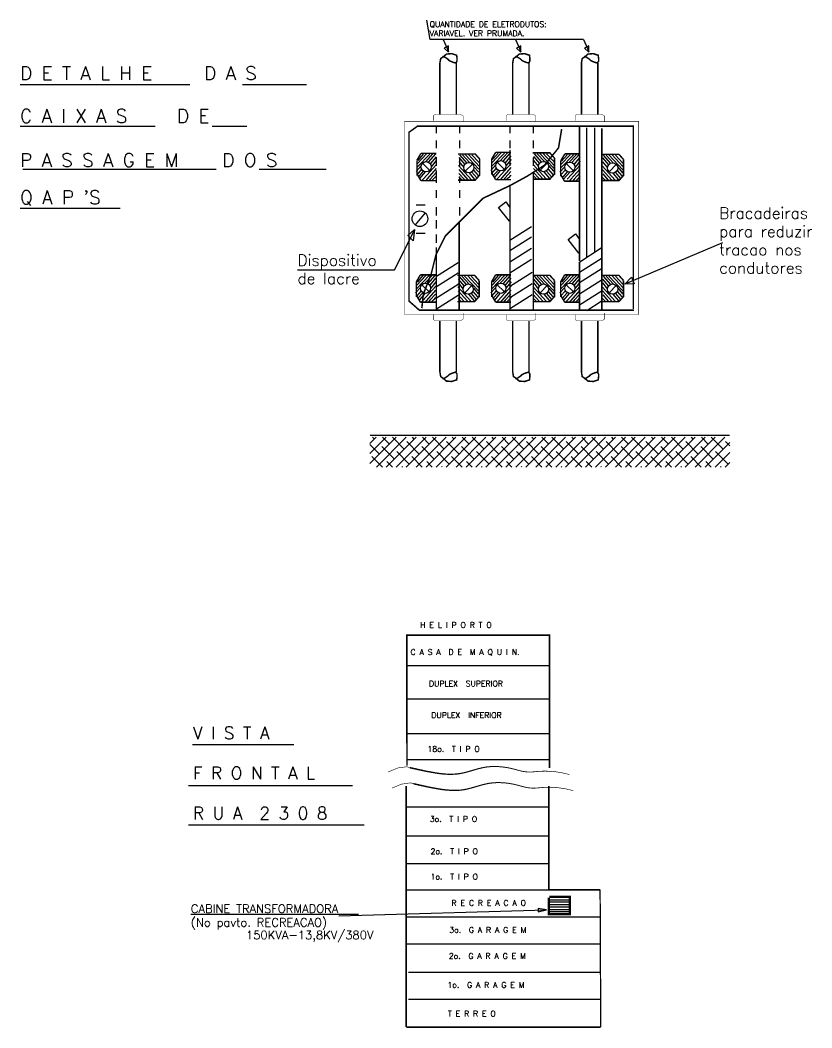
# Model space of a CAD drawing. Extents: x -0.001 to 0.865, y 0 to 0.597.
# Drawn here: x 0.6963 to 0.8649, y 0.3826 to 0.597 of the extents above; entities that cross this region are included whole.
import ezdxf

# ---------------------------------------------------------------- set-up
doc = ezdxf.new("R2010")
doc.units = 0
doc.header["$LTSCALE"] = 500
doc.header["$MEASUREMENT"] = 0
doc.layers.get('0').update_dxf_attribs({"linetype": 'CONTINUOUS'})
doc.layers.add('DETALHES-DIVERSOS', color=7, linetype='CONTINUOUS')
doc.styles.add('ROMANS', font='ROMANS.SHX', dxfattribs={"height": 30})

# ---------------------------------------------------------------- blocks, each defined once
blk = doc.blocks.new('*X15')
at = {"color": 0}
for p, q in [((15912.6, 11245.7), (16052.3, 11385.4)), ((15912.6, 11298.8), (15999.3, 11385.4)), ((15912.6, 11351.8), (15946.2, 11385.4)), ((15936.4, 11375.6), (15926.6, 11385.4)), ((15946.6, 11226.7), (16105.3, 11385.4)), ((16016, 11349.1), (15979.6, 11385.4)), ((15999.7, 11226.7), (16158.4, 11385.4)), ((16095.5, 11322.5), (16032.7, 11385.4)), ((16052.7, 11226.7), (16211.4, 11385.4)), ((16105.7, 11226.7), (16264.4, 11385.4)), ((16148.6, 11375.6), (16138.7, 11385.4)), ((16158.8, 11226.7), (16317.5, 11385.4)), ((16228.1, 11349.1), (16191.8, 11385.4)), ((16211.8, 11226.7), (16370.5, 11385.4)), ((16307.7, 11322.5), (16244.8, 11385.4)), ((16264.8, 11226.7), (16423.5, 11385.4)), ((16317.9, 11226.7), (16476.6, 11385.4)), ((16360.7, 11375.6), (16350.9, 11385.4)), ((16370.9, 11226.7), (16529.6, 11385.4)), ((16440.2, 11349.1), (16403.9, 11385.4)), ((16423.9, 11226.7), (16582.6, 11385.4)), ((16519.8, 11322.5), (16456.9, 11385.4)), ((16477, 11226.7), (16635.7, 11385.4)), ((16530, 11226.7), (16688.7, 11385.4)), ((16572.8, 11375.6), (16563, 11385.4)), ((16583, 11226.7), (16741.7, 11385.4)), ((16652.4, 11349.1), (16616, 11385.4)), ((16636.1, 11226.7), (16794.8, 11385.4)), ((16731.9, 11322.5), (16669.1, 11385.4)), ((16689.1, 11226.7), (16847.8, 11385.4)), ((16742.1, 11226.7), (16900.8, 11385.4)), ((16784.9, 11375.6), (16775.1, 11385.4)), ((16795.2, 11226.7), (16953.9, 11385.4)), ((16864.5, 11349.1), (16828.2, 11385.4)), ((16848.2, 11226.7), (17006.9, 11385.4)), ((16944, 11322.5), (16881.2, 11385.4)), ((16901.2, 11226.7), (17059.9, 11385.4)), ((16954.2, 11226.7), (17113, 11385.4)), ((16997.1, 11375.6), (16987.3, 11385.4)), ((17007.3, 11226.7), (17166, 11385.4)), ((17076.6, 11349.1), (17040.3, 11385.4)), ((17060.3, 11226.7), (17219, 11385.4)), ((17156.2, 11322.5), (17093.3, 11385.4)), ((17113.3, 11226.7), (17272.1, 11385.4)), ((17166.4, 11226.7), (17325.1, 11385.4)), ((17209.2, 11375.6), (17199.4, 11385.4)), ((17219.4, 11226.7), (17378.1, 11385.4)), ((17288.8, 11349.1), (17252.4, 11385.4)), ((17272.4, 11226.7), (17431.2, 11385.4)), ((17368.3, 11322.5), (17305.5, 11385.4)), ((17325.5, 11226.7), (17484.2, 11385.4)), ((17378.5, 11226.7), (17537.2, 11385.4)), ((17421.3, 11375.6), (17411.5, 11385.4)), ((17431.5, 11226.7), (17590.3, 11385.4)), ((17500.9, 11349.1), (17464.6, 11385.4)), ((17484.6, 11226.7), (17643.3, 11385.4)), ((17580.4, 11322.5), (17517.6, 11385.4)), ((17537.6, 11226.7), (17696.3, 11385.4)), ((17590.6, 11226.7), (17749.4, 11385.4)), ((17633.5, 11375.6), (17623.7, 11385.4)), ((17643.7, 11226.7), (17802.4, 11385.4)), ((17713, 11349.1), (17676.7, 11385.4)), ((17792.6, 11322.5), (17729.7, 11385.4)), ((15962.9, 11296), (15912.6, 11346.3)), ((16042.5, 11269.5), (15976.2, 11335.8)), ((16122, 11243), (16055.7, 11309.3)), ((16175.1, 11296), (16108.8, 11362.3)), ((16254.6, 11269.5), (16188.3, 11335.8)), ((16334.2, 11243), (16267.9, 11309.3)), ((16387.2, 11296), (16320.9, 11362.3)), ((16466.7, 11269.5), (16400.5, 11335.8)), ((16546.3, 11243), (16480, 11309.3)), ((16599.3, 11296), (16533, 11362.3)), ((16678.9, 11269.5), (16612.6, 11335.8)), ((16758.4, 11243), (16692.1, 11309.3)), ((16811.5, 11296), (16745.2, 11362.3)), ((16891, 11269.5), (16824.7, 11335.8)), ((16970.6, 11243), (16904.3, 11309.3)), ((17023.6, 11296), (16957.3, 11362.3)), ((17103.1, 11269.5), (17036.9, 11335.8)), ((17182.7, 11243), (17116.4, 11309.3)), ((17235.7, 11296), (17169.4, 11362.3)), ((17315.3, 11269.5), (17249, 11335.8)), ((17394.8, 11243), (17328.5, 11309.3)), ((17447.9, 11296), (17381.6, 11362.3)), ((17527.4, 11269.5), (17461.1, 11335.8)), ((17607, 11243), (17540.7, 11309.3)), ((17660, 11296), (17593.7, 11362.3)), ((17739.5, 11269.5), (17673.3, 11335.8)), ((17696.7, 11226.7), (17827.9, 11357.9)), ((17819.1, 11243), (17752.8, 11309.3)), ((17827.9, 11340.3), (17805.8, 11362.3)), ((15979.2, 11226.7), (15923.2, 11282.8)), ((16032.3, 11226.7), (16002.7, 11256.3)), ((16191.4, 11226.7), (16135.3, 11282.8)), ((16244.4, 11226.7), (16214.8, 11256.3)), ((16403.5, 11226.7), (16347.4, 11282.8)), ((16456.5, 11226.7), (16427, 11256.3)), ((16615.6, 11226.7), (16559.6, 11282.8)), ((16668.7, 11226.7), (16639.1, 11256.3)), ((16827.8, 11226.7), (16771.7, 11282.8)), ((16880.8, 11226.7), (16851.2, 11256.3)), ((17039.9, 11226.7), (16983.8, 11282.8)), ((17092.9, 11226.7), (17063.4, 11256.3)), ((17252, 11226.7), (17196, 11282.8)), ((17305.1, 11226.7), (17275.5, 11256.3)), ((17464.2, 11226.7), (17408.1, 11282.8)), ((17517.2, 11226.7), (17487.6, 11256.3)), ((17676.3, 11226.7), (17620.2, 11282.8)), ((17729.3, 11226.7), (17699.8, 11256.3)), ((17749.7, 11226.7), (17827.9, 11304.8)), ((16085.3, 11226.7), (16082.3, 11229.7)), ((16297.4, 11226.7), (16294.4, 11229.7)), ((16509.6, 11226.7), (16506.5, 11229.7)), ((16721.7, 11226.7), (16718.7, 11229.7)), ((16933.8, 11226.7), (16930.8, 11229.7)), ((17146, 11226.7), (17142.9, 11229.7)), ((17358.1, 11226.7), (17355.1, 11229.7)), ((17570.2, 11226.7), (17567.2, 11229.7)), ((17782.4, 11226.7), (17779.3, 11229.7)), ((17802.8, 11226.7), (17827.9, 11251.8))]:
    blk.add_line(p, q, dxfattribs=at)

msp = doc.modelspace()

# ---------------------------------------------------------------- linework, layer by layer
at = {"layer": 'DETALHES-DIVERSOS'}
for p, q in [((0.78361, 0.59294), (0.7829, 0.59702)), ((0.8163, 0.59294), (0.78361, 0.59294)), ((0.78641, 0.59294), (0.78756, 0.59037)), ((0.80182, 0.59294), (0.80297, 0.59037)), ((0.8163, 0.59294), (0.81745, 0.59037)), ((0.78756, 0.59158), (0.78663, 0.59108)), ((0.78663, 0.59108), (0.78756, 0.59022)), ((0.78756, 0.59037), (0.78756, 0.59158)), ((0.80297, 0.59158), (0.80204, 0.59108)), ((0.80204, 0.59108), (0.80297, 0.59022)), ((0.80297, 0.59037), (0.80297, 0.59158)), ((0.81745, 0.59158), (0.81652, 0.59108)), ((0.81652, 0.59108), (0.81745, 0.59022)), ((0.81745, 0.59037), (0.81745, 0.59158)), ((0.69633, 0.58333), (0.73245, 0.58333)), ((0.7437, 0.58333), (0.75732, 0.58333)), ((0.69633, 0.57446), (0.72505, 0.57446)), ((0.73719, 0.57446), (0.74459, 0.57446)), ((0.8169, 0.57414), (0.8169, 0.5466)), ((0.8186, 0.57414), (0.8186, 0.54782)), ((0.78282, 0.56855), (0.78092, 0.56651)), ((0.78353, 0.56853), (0.78092, 0.5658)), ((0.78216, 0.56853), (0.78098, 0.56714)), ((0.78415, 0.56856), (0.78261, 0.5669)), ((0.78477, 0.56856), (0.78321, 0.56681)), ((0.78987, 0.56838), (0.79144, 0.56662)), ((0.79049, 0.56838), (0.79203, 0.56672)), ((0.79108, 0.56842), (0.79402, 0.5653)), ((0.79177, 0.56845), (0.79407, 0.56598)), ((0.79248, 0.56838), (0.79407, 0.56672)), ((0.79873, 0.56877), (0.79684, 0.56673)), ((0.79944, 0.56875), (0.79684, 0.56602)), ((0.79808, 0.56875), (0.7969, 0.56736)), ((0.80007, 0.56878), (0.79853, 0.56712)), ((0.80069, 0.56878), (0.79912, 0.56703)), ((0.80083, 0.56819), (0.79957, 0.56669)), ((0.80579, 0.5686), (0.80735, 0.56684)), ((0.8064, 0.5686), (0.80795, 0.56694)), ((0.807, 0.56864), (0.80994, 0.56552)), ((0.80768, 0.56867), (0.80999, 0.5662)), ((0.8084, 0.5686), (0.80999, 0.56694)), ((0.81343, 0.5684), (0.81154, 0.56636)), ((0.81414, 0.56838), (0.81154, 0.56565)), ((0.81278, 0.56838), (0.8116, 0.567)), ((0.81477, 0.56847), (0.81323, 0.56682)), ((0.81538, 0.56847), (0.81382, 0.56672)), ((0.82049, 0.56829), (0.82205, 0.56654)), ((0.8211, 0.56829), (0.82264, 0.56663)), ((0.8217, 0.56834), (0.82464, 0.56521)), ((0.82238, 0.56836), (0.82468, 0.5659)), ((0.8231, 0.56829), (0.82468, 0.56663)), ((0.78169, 0.566), (0.78064, 0.56484)), ((0.782, 0.56658), (0.78346, 0.56513)), ((0.78498, 0.56629), (0.78221, 0.56325)), ((0.78491, 0.56797), (0.78366, 0.56648)), ((0.78494, 0.56716), (0.78387, 0.56584)), ((0.78966, 0.5661), (0.79243, 0.56307)), ((0.78971, 0.56698), (0.79077, 0.56565)), ((0.78973, 0.56779), (0.79099, 0.56629)), ((0.79265, 0.5664), (0.79119, 0.56494)), ((0.7976, 0.56622), (0.79656, 0.56506)), ((0.79791, 0.5668), (0.79937, 0.56535)), ((0.8009, 0.5665), (0.79812, 0.56347)), ((0.80085, 0.56738), (0.79978, 0.56605)), ((0.80557, 0.56632), (0.80835, 0.56329)), ((0.80562, 0.5672), (0.80669, 0.56587)), ((0.80564, 0.568), (0.8069, 0.56651)), ((0.80856, 0.56662), (0.8071, 0.56516)), ((0.80887, 0.56604), (0.80991, 0.56488)), ((0.81282, 0.56678), (0.81251, 0.56648)), ((0.81261, 0.5665), (0.81407, 0.56504)), ((0.8156, 0.5662), (0.81282, 0.56317)), ((0.81553, 0.56788), (0.81427, 0.56639)), ((0.81555, 0.56708), (0.81448, 0.56575)), ((0.82027, 0.56602), (0.82305, 0.56299)), ((0.82032, 0.56689), (0.82139, 0.56557)), ((0.82034, 0.5677), (0.8216, 0.56621)), ((0.82326, 0.56631), (0.8218, 0.56486)), ((0.69693, 0.56529), (0.73808, 0.56529)), ((0.74726, 0.56529), (0.76147, 0.56529)), ((0.78181, 0.56532), (0.78081, 0.56415)), ((0.78216, 0.56489), (0.7811, 0.56363)), ((0.78147, 0.56333), (0.78266, 0.56472)), ((0.78491, 0.56543), (0.78297, 0.56325)), ((0.78489, 0.5646), (0.7837, 0.56328)), ((0.78491, 0.56385), (0.78437, 0.56328)), ((0.78973, 0.56525), (0.79168, 0.56307)), ((0.78975, 0.56442), (0.79094, 0.56309)), ((0.79317, 0.56314), (0.79198, 0.56454)), ((0.79248, 0.56471), (0.79355, 0.56345)), ((0.79284, 0.56513), (0.79383, 0.56397)), ((0.79296, 0.56582), (0.794, 0.56466)), ((0.79772, 0.56553), (0.79672, 0.56437)), ((0.79808, 0.56511), (0.79701, 0.56385)), ((0.79739, 0.56354), (0.79857, 0.56494)), ((0.80083, 0.56565), (0.79888, 0.56347)), ((0.8008, 0.56482), (0.79962, 0.5635)), ((0.80083, 0.56406), (0.80028, 0.5635)), ((0.80564, 0.56547), (0.80759, 0.56329)), ((0.80564, 0.56388), (0.80619, 0.56331)), ((0.80567, 0.56464), (0.80685, 0.56331)), ((0.80908, 0.56336), (0.8079, 0.56476)), ((0.8084, 0.56492), (0.80946, 0.56367)), ((0.80875, 0.56535), (0.80975, 0.56419)), ((0.8123, 0.56585), (0.81126, 0.56469)), ((0.81242, 0.56517), (0.81142, 0.56401)), ((0.81278, 0.56474), (0.81171, 0.56348)), ((0.81209, 0.56324), (0.81327, 0.56464)), ((0.81553, 0.56535), (0.81358, 0.56317)), ((0.8155, 0.56452), (0.81432, 0.56319)), ((0.82034, 0.56516), (0.82229, 0.56299)), ((0.82037, 0.56434), (0.82155, 0.56301)), ((0.82378, 0.56306), (0.8226, 0.56445)), ((0.8231, 0.56462), (0.82416, 0.56336)), ((0.82345, 0.56505), (0.82445, 0.56389)), ((0.82357, 0.56573), (0.82461, 0.56457)), ((0.78221, 0.56325), (0.7819, 0.56296)), ((0.78297, 0.56325), (0.78271, 0.56291)), ((0.7837, 0.56328), (0.78341, 0.56294)), ((0.78437, 0.56328), (0.78404, 0.56296)), ((0.78973, 0.56366), (0.79028, 0.56309)), ((0.79812, 0.56347), (0.79781, 0.56317)), ((0.79888, 0.56347), (0.79863, 0.56313)), ((0.79962, 0.5635), (0.79932, 0.56315)), ((0.80028, 0.5635), (0.79995, 0.56317)), ((0.81358, 0.56317), (0.81333, 0.56283)), ((0.81432, 0.56319), (0.81402, 0.56285)), ((0.81498, 0.56319), (0.81465, 0.56287)), ((0.81553, 0.56376), (0.81498, 0.56319)), ((0.82034, 0.56358), (0.82089, 0.56301)), ((0.78068, 0.55771), (0.7826, 0.55771)), ((0.79819, 0.55716), (0.79977, 0.55837)), ((0.79977, 0.55837), (0.80062, 0.55716)), ((0.69633, 0.55701), (0.71765, 0.55701)), ((0.7826, 0.55605), (0.78042, 0.55349)), ((0.8005, 0.55425), (0.79819, 0.55716)), ((0.77603, 0.54388), (0.78034, 0.55247)), ((0.77887, 0.55118), (0.7803, 0.55248)), ((0.78003, 0.5501), (0.77887, 0.55118)), ((0.7803, 0.55248), (0.78003, 0.5501)), ((0.78068, 0.5517), (0.7826, 0.5517)), ((0.80524, 0.55303), (0.80062, 0.55012)), ((0.81301, 0.55036), (0.81459, 0.55158)), ((0.81459, 0.55158), (0.81544, 0.55036)), ((0.80524, 0.55085), (0.80062, 0.54794)), ((0.81532, 0.54745), (0.81301, 0.55036)), ((0.84591, 0.54967), (0.82511, 0.54087)), ((0.80524, 0.54842), (0.80062, 0.54551)), ((0.82006, 0.54854), (0.81532, 0.54539)), ((0.78957, 0.54539), (0.78495, 0.54248)), ((0.80524, 0.54612), (0.80062, 0.5432)), ((0.82006, 0.54624), (0.81544, 0.54333)), ((0.75538, 0.54388), (0.77603, 0.54388)), ((0.78269, 0.5427), (0.7808, 0.54067)), ((0.78341, 0.54268), (0.7808, 0.53996)), ((0.78204, 0.54268), (0.78086, 0.5413)), ((0.78403, 0.54272), (0.78249, 0.54106)), ((0.78465, 0.54272), (0.78308, 0.54096)), ((0.78957, 0.5432), (0.78495, 0.54029)), ((0.78975, 0.54253), (0.79132, 0.54078)), ((0.79037, 0.54253), (0.79191, 0.54088)), ((0.79096, 0.54258), (0.7939, 0.53945)), ((0.79165, 0.5426), (0.79395, 0.54014)), ((0.79236, 0.54253), (0.79395, 0.54088)), ((0.79873, 0.5427), (0.79684, 0.54067)), ((0.79944, 0.54268), (0.79684, 0.53996)), ((0.79808, 0.54268), (0.7969, 0.5413)), ((0.80007, 0.54272), (0.79853, 0.54106)), ((0.80069, 0.54272), (0.79912, 0.54096)), ((0.80536, 0.54333), (0.80074, 0.54041)), ((0.80579, 0.54253), (0.80735, 0.54078)), ((0.8064, 0.54253), (0.80795, 0.54088)), ((0.807, 0.54258), (0.80994, 0.53945)), ((0.80768, 0.5426), (0.80999, 0.54014)), ((0.8084, 0.54253), (0.80999, 0.54088)), ((0.81343, 0.5427), (0.81154, 0.54067)), ((0.81414, 0.54268), (0.81154, 0.53996)), ((0.81278, 0.54268), (0.8116, 0.5413)), ((0.81477, 0.54272), (0.81323, 0.54106)), ((0.81538, 0.54272), (0.81382, 0.54096)), ((0.82006, 0.54405), (0.81544, 0.54114)), ((0.82049, 0.54253), (0.82205, 0.54078)), ((0.8211, 0.54253), (0.82264, 0.54088)), ((0.8217, 0.54258), (0.82464, 0.53945)), ((0.82238, 0.5426), (0.82468, 0.54014)), ((0.8231, 0.54253), (0.82468, 0.54088)), ((0.78188, 0.54074), (0.78333, 0.53928)), ((0.78486, 0.54044), (0.78209, 0.53741)), ((0.78479, 0.54212), (0.78354, 0.54063)), ((0.78482, 0.54132), (0.78375, 0.53999)), ((0.78957, 0.54078), (0.78495, 0.53787)), ((0.78959, 0.54114), (0.79065, 0.53981)), ((0.78961, 0.54194), (0.79087, 0.54045)), ((0.79253, 0.54056), (0.79107, 0.5391)), ((0.79791, 0.54074), (0.79937, 0.53928)), ((0.8009, 0.54044), (0.79812, 0.53741)), ((0.80083, 0.54212), (0.79957, 0.54063)), ((0.80085, 0.54132), (0.79978, 0.53999)), ((0.80536, 0.5409), (0.80074, 0.53799)), ((0.80562, 0.54114), (0.80669, 0.53981)), ((0.80564, 0.54194), (0.8069, 0.54045)), ((0.80856, 0.54056), (0.8071, 0.5391)), ((0.81261, 0.54074), (0.81407, 0.53928)), ((0.8156, 0.54044), (0.81282, 0.53741)), ((0.81553, 0.54212), (0.81427, 0.54063)), ((0.81555, 0.54132), (0.81448, 0.53999)), ((0.82006, 0.54163), (0.81544, 0.53872)), ((0.82032, 0.54114), (0.82139, 0.53981)), ((0.82034, 0.54194), (0.8216, 0.54045)), ((0.82326, 0.54056), (0.8218, 0.5391)), ((0.82708, 0.54092), (0.82508, 0.54083)), ((0.82511, 0.54087), (0.82652, 0.54231)), ((0.82652, 0.54231), (0.82708, 0.54092)), ((0.78157, 0.54016), (0.78052, 0.539)), ((0.78169, 0.53947), (0.78069, 0.53831)), ((0.78204, 0.53904), (0.78097, 0.53779)), ((0.78135, 0.53748), (0.78254, 0.53888)), ((0.78479, 0.53959), (0.78285, 0.53741)), ((0.78477, 0.53876), (0.78358, 0.53743)), ((0.78957, 0.53847), (0.78495, 0.53556)), ((0.78954, 0.54026), (0.79231, 0.53723)), ((0.78961, 0.53941), (0.79155, 0.53723)), ((0.78963, 0.53858), (0.79082, 0.53725)), ((0.79305, 0.5373), (0.79186, 0.5387)), ((0.79236, 0.53886), (0.79343, 0.53761)), ((0.79272, 0.53929), (0.79371, 0.53813)), ((0.79283, 0.53998), (0.79388, 0.53881)), ((0.7976, 0.54016), (0.79656, 0.539)), ((0.79772, 0.53947), (0.79672, 0.53831)), ((0.79808, 0.53904), (0.79701, 0.53779)), ((0.79739, 0.53748), (0.79857, 0.53888)), ((0.80083, 0.53959), (0.79888, 0.53741)), ((0.8008, 0.53876), (0.79962, 0.53743)), ((0.80536, 0.53859), (0.80074, 0.53568)), ((0.80557, 0.54026), (0.80835, 0.53723)), ((0.80564, 0.53941), (0.80759, 0.53723)), ((0.80567, 0.53858), (0.80685, 0.53725)), ((0.80908, 0.5373), (0.8079, 0.5387)), ((0.8084, 0.53886), (0.80946, 0.53761)), ((0.80875, 0.53929), (0.80975, 0.53813)), ((0.80887, 0.53998), (0.80991, 0.53881)), ((0.8123, 0.54016), (0.81126, 0.539)), ((0.81242, 0.53947), (0.81142, 0.53831)), ((0.81278, 0.53904), (0.81171, 0.53779)), ((0.81209, 0.53748), (0.81327, 0.53888)), ((0.81553, 0.53959), (0.81358, 0.53741)), ((0.8155, 0.53876), (0.81432, 0.53743)), ((0.82006, 0.53932), (0.81544, 0.53641)), ((0.82027, 0.54026), (0.82305, 0.53723)), ((0.82034, 0.53941), (0.82229, 0.53723)), ((0.82037, 0.53858), (0.82155, 0.53725)), ((0.82378, 0.5373), (0.8226, 0.5387)), ((0.8231, 0.53886), (0.82416, 0.53761)), ((0.82345, 0.53929), (0.82445, 0.53813)), ((0.82357, 0.53998), (0.82461, 0.53881)), ((0.78209, 0.53741), (0.78178, 0.53711)), ((0.78285, 0.53741), (0.78259, 0.53707)), ((0.78358, 0.53743), (0.78328, 0.53709)), ((0.78425, 0.53743), (0.78392, 0.53711)), ((0.78479, 0.538), (0.78425, 0.53743)), ((0.78961, 0.53782), (0.79015, 0.53725)), ((0.79812, 0.53741), (0.79781, 0.53711)), ((0.79888, 0.53741), (0.79863, 0.53707)), ((0.79962, 0.53743), (0.79932, 0.53709)), ((0.80028, 0.53743), (0.79995, 0.53711)), ((0.80083, 0.538), (0.80028, 0.53743)), ((0.80564, 0.53782), (0.80619, 0.53725)), ((0.81282, 0.53741), (0.81251, 0.53711)), ((0.81358, 0.53741), (0.81333, 0.53707)), ((0.81432, 0.53743), (0.81402, 0.53709)), ((0.81498, 0.53743), (0.81465, 0.53711)), ((0.81553, 0.538), (0.81498, 0.53743)), ((0.82006, 0.53714), (0.81702, 0.5352)), ((0.82034, 0.53782), (0.82089, 0.53725)), ((0.77867, 0.4597), (0.80905, 0.4597)), ((0.77867, 0.45263), (0.80905, 0.45263)), ((0.77867, 0.44526), (0.80905, 0.44526)), ((0.73302, 0.44289), (0.75463, 0.44289)), ((0.77883, 0.4397), (0.80921, 0.4397)), ((0.73218, 0.43417), (0.7671, 0.43417)), ((0.77867, 0.42965), (0.80905, 0.42965)), ((0.73218, 0.42586), (0.7696, 0.42586)), ((0.77867, 0.42346), (0.80905, 0.42346)), ((0.77867, 0.41757), (0.80905, 0.41757)), ((0.77849, 0.41201), (0.81982, 0.41201)), ((0.80909, 0.4099), (0.81337, 0.4099)), ((0.76421, 0.40646), (0.8084, 0.40777)), ((0.80839, 0.40775), (0.80661, 0.40806)), ((0.80661, 0.40806), (0.80663, 0.4073)), ((0.80663, 0.4073), (0.80844, 0.40777)), ((0.80909, 0.40943), (0.81337, 0.40943)), ((0.80909, 0.4089), (0.81337, 0.4089)), ((0.80909, 0.40837), (0.81337, 0.40837)), ((0.80909, 0.40784), (0.81337, 0.40784)), ((0.80909, 0.40742), (0.81337, 0.40742)), ((0.73268, 0.40684), (0.76837, 0.40684)), ((0.77849, 0.40627), (0.81982, 0.40627)), ((0.77849, 0.40052), (0.81982, 0.40052)), ((0.77903, 0.39451), (0.81982, 0.39451)), ((0.77903, 0.38877), (0.81982, 0.38877))]:
    msp.add_line(p, q, dxfattribs=at)
at = {"layer": 'DETALHES-DIVERSOS', "flags": 128}
for points, const_width in [([(0.78571, 0.5879), (0.78588, 0.58886), (0.7864, 0.5892), (0.7871, 0.58981), (0.78823, 0.5899), (0.78928, 0.58955), (0.78936, 0.58886), (0.78936, 0.58833), (0.7891, 0.5879), (0.78849, 0.58807), (0.78806, 0.58825), (0.78771, 0.58842), (0.78736, 0.58877), (0.78667, 0.5892), (0.78623, 0.58929)], 0.00032), ([(0.80121, 0.5879), (0.80138, 0.58886), (0.80191, 0.5892), (0.8026, 0.58981), (0.80373, 0.5899), (0.80478, 0.58955), (0.80487, 0.58886), (0.80487, 0.58833), (0.80461, 0.5879), (0.804, 0.58807), (0.80356, 0.58825), (0.80321, 0.58842), (0.80286, 0.58877), (0.80217, 0.5892), (0.80173, 0.58929)], 0.00032), ([(0.81584, 0.5879), (0.81601, 0.58886), (0.81654, 0.5892), (0.81723, 0.58981), (0.81836, 0.5899), (0.81941, 0.58955), (0.8195, 0.58886), (0.8195, 0.58833), (0.81924, 0.5879), (0.81863, 0.58807), (0.81819, 0.58825), (0.81784, 0.58842), (0.81749, 0.58877), (0.8168, 0.5892), (0.81636, 0.58929)], 0.00032), ([(0.78571, 0.57694), (0.78571, 0.5879)], 0.00032), ([(0.78919, 0.57694), (0.78919, 0.5879)], 0.00032), ([(0.80121, 0.57694), (0.80121, 0.5879)], 0.00032), ([(0.80469, 0.57694), (0.80469, 0.5879)], 0.00032), ([(0.81584, 0.57694), (0.81584, 0.5879)], 0.00032), ([(0.81932, 0.57694), (0.81932, 0.5879)], 0.00032), ([(0.78438, 0.57561), (0.78438, 0.57676), (0.78476, 0.57702), (0.79001, 0.57702), (0.79065, 0.57663), (0.79065, 0.57535)], 0.00008), ([(0.79988, 0.57561), (0.79988, 0.57676), (0.80027, 0.57702), (0.80551, 0.57702), (0.80616, 0.57663), (0.80616, 0.57535)], 0.00008), ([(0.81451, 0.57561), (0.81451, 0.57676), (0.8149, 0.57702), (0.82015, 0.57702), (0.82079, 0.57663), (0.82079, 0.57535)], 0.00008), ([(0.82689, 0.53559), (0.82689, 0.57446), (0.78093, 0.57446), (0.77914, 0.57318), (0.77914, 0.53725), (0.78132, 0.53533), (0.82702, 0.53533)], 0.00032), ([(0.81163, 0.57384), (0.81096, 0.56983), (0.80795, 0.56615), (0.80427, 0.56381), (0.80059, 0.56181), (0.79491, 0.55914), (0.79123, 0.55546), (0.78688, 0.55112), (0.78487, 0.54711), (0.78387, 0.5431), (0.78219, 0.53875), (0.78186, 0.53575)], 0.00032), ([(0.78495, 0.57439), (0.78495, 0.57293)], 0.00032), ([(0.78993, 0.57439), (0.78993, 0.57293)], 0.00032), ([(0.80062, 0.57439), (0.80062, 0.57293)], 0.00032), ([(0.8056, 0.57439), (0.8056, 0.57293)], 0.00032), ([(0.81544, 0.54575), (0.81544, 0.57427)], 0.00032), ([(0.82018, 0.57402), (0.82018, 0.54854)], 0.00032), ([(0.78495, 0.57148), (0.78495, 0.56978)], 0.00032), ([(0.78993, 0.57148), (0.78993, 0.56978)], 0.00032), ([(0.80062, 0.57148), (0.80062, 0.56978)], 0.00032), ([(0.8056, 0.57148), (0.8056, 0.56978)], 0.00032), ([(0.78167, 0.56868), (0.78082, 0.56723)], 0.00032), ([(0.78167, 0.56868), (0.78495, 0.56868)], 0.00032), ([(0.78957, 0.56856), (0.79321, 0.56856), (0.79418, 0.56747)], 0.00032), ([(0.79758, 0.5689), (0.79673, 0.56745)], 0.00032), ([(0.79758, 0.5689), (0.80086, 0.5689)], 0.00032), ([(0.80062, 0.56939), (0.80062, 0.56757)], 0.00032), ([(0.80548, 0.56878), (0.80912, 0.56878), (0.8101, 0.56769)], 0.00032), ([(0.81228, 0.56854), (0.81143, 0.56708)], 0.00032), ([(0.81228, 0.5686), (0.81556, 0.5686)], 0.00032), ([(0.82018, 0.56848), (0.82382, 0.56848), (0.82479, 0.56739)], 0.00032), ([(0.78082, 0.56723), (0.78082, 0.56395)], 0.00032), ([(0.78495, 0.56784), (0.78495, 0.56602)], 0.00032), ([(0.78993, 0.56784), (0.78993, 0.56602)], 0.00032), ([(0.79418, 0.56747), (0.79418, 0.56395)], 0.00032), ([(0.79673, 0.56745), (0.79673, 0.56417)], 0.00032), ([(0.80062, 0.56784), (0.80062, 0.56602)], 0.00032), ([(0.8056, 0.56784), (0.8056, 0.56602)], 0.00032), ([(0.8101, 0.56769), (0.8101, 0.56417)], 0.00032), ([(0.81143, 0.56708), (0.81143, 0.5638)], 0.00032), ([(0.82479, 0.56739), (0.82479, 0.56387)], 0.00032), ([(0.78167, 0.56286), (0.78082, 0.56432)], 0.00032), ([(0.78495, 0.56504), (0.78495, 0.56322)], 0.00032), ([(0.78495, 0.56383), (0.78495, 0.56238)], 0.00032), ([(0.78957, 0.56298), (0.79321, 0.56298), (0.79418, 0.56407)], 0.00032), ([(0.78993, 0.56383), (0.78993, 0.56238)], 0.00032), ([(0.79758, 0.56308), (0.79673, 0.56454)], 0.00032), ([(0.80548, 0.5632), (0.80912, 0.5632), (0.8101, 0.56429)], 0.00032), ([(0.8056, 0.56468), (0.8056, 0.53544)], 0.00032), ([(0.81228, 0.56271), (0.81143, 0.56417)], 0.00032), ([(0.82018, 0.5629), (0.82382, 0.5629), (0.82479, 0.56399)], 0.00032), ([(0.78167, 0.56286), (0.78495, 0.56286)], 0.00032), ([(0.79758, 0.56308), (0.80086, 0.56308)], 0.00032), ([(0.80062, 0.56201), (0.80062, 0.53544)], 0.00032), ([(0.81228, 0.56277), (0.81556, 0.56277)], 0.00032), ([(0.78495, 0.56092), (0.78495, 0.55922)], 0.00032), ([(0.78993, 0.56092), (0.78993, 0.55922)], 0.00032), ([(0.78495, 0.55728), (0.78495, 0.55546)], 0.00032), ([(0.78993, 0.55728), (0.78993, 0.55546)], 0.00032), ([(0.78495, 0.55449), (0.78495, 0.55267)], 0.00032), ([(0.78981, 0.554), (0.78981, 0.53532)], 0.00032), ([(0.78495, 0.55146), (0.78495, 0.54964)], 0.00032), ([(0.78495, 0.54866), (0.78495, 0.54684)], 0.00032), ([(0.78495, 0.54709), (0.78495, 0.5352)], 0.00032), ([(0.82018, 0.54854), (0.82018, 0.53544)], 0.00032), ([(0.81544, 0.54551), (0.81544, 0.5352)], 0.00032), ([(0.78155, 0.54284), (0.7807, 0.54138)], 0.00032), ([(0.78155, 0.54284), (0.78483, 0.54284)], 0.00032), ([(0.78944, 0.54272), (0.79309, 0.54272), (0.79406, 0.54163)], 0.00032), ([(0.79758, 0.54284), (0.79673, 0.54138)], 0.00032), ([(0.79758, 0.54284), (0.80086, 0.54284)], 0.00032), ([(0.80548, 0.54272), (0.80912, 0.54272), (0.8101, 0.54163)], 0.00032), ([(0.81228, 0.54284), (0.81143, 0.54138)], 0.00032), ([(0.81228, 0.54284), (0.81556, 0.54284)], 0.00032), ([(0.82018, 0.54272), (0.82382, 0.54272), (0.82479, 0.54163)], 0.00032), ([(0.7807, 0.54138), (0.7807, 0.53811)], 0.00032), ([(0.79406, 0.54163), (0.79406, 0.53811)], 0.00032), ([(0.79673, 0.54138), (0.79673, 0.53811)], 0.00032), ([(0.8101, 0.54163), (0.8101, 0.53811)], 0.00032), ([(0.81143, 0.54138), (0.81143, 0.53811)], 0.00032), ([(0.82479, 0.54163), (0.82479, 0.53811)], 0.00032), ([(0.78155, 0.53702), (0.7807, 0.53847)], 0.00032), ([(0.78944, 0.53714), (0.79309, 0.53714), (0.79406, 0.53823)], 0.00032), ([(0.79758, 0.53702), (0.79673, 0.53847)], 0.00032), ([(0.80548, 0.53714), (0.80912, 0.53714), (0.8101, 0.53823)], 0.00032), ([(0.81228, 0.53702), (0.81143, 0.53847)], 0.00032), ([(0.82018, 0.53714), (0.82382, 0.53714), (0.82479, 0.53823)], 0.00032), ([(0.78155, 0.53702), (0.78483, 0.53702)], 0.00032), ([(0.79758, 0.53702), (0.80086, 0.53702)], 0.00032), ([(0.81228, 0.53702), (0.81556, 0.53702)], 0.00032), ([(0.78438, 0.53444), (0.78438, 0.53329), (0.78476, 0.53303), (0.79001, 0.53303), (0.79065, 0.53341), (0.79065, 0.53469)], 0.00008), ([(0.79988, 0.53444), (0.79988, 0.53329), (0.80027, 0.53303), (0.80551, 0.53303), (0.80616, 0.53341), (0.80616, 0.53469)], 0.00008), ([(0.81451, 0.53444), (0.81451, 0.53329), (0.8149, 0.53303), (0.82015, 0.53303), (0.82079, 0.53341), (0.82079, 0.53469)], 0.00008), ([(0.78571, 0.53311), (0.78571, 0.52215)], 0.00032), ([(0.78919, 0.53311), (0.78919, 0.52215)], 0.00032), ([(0.80121, 0.53311), (0.80121, 0.52215)], 0.00032), ([(0.80469, 0.53311), (0.80469, 0.52215)], 0.00032), ([(0.81584, 0.53311), (0.81584, 0.52215)], 0.00032), ([(0.81932, 0.53311), (0.81932, 0.52215)], 0.00032), ([(0.78571, 0.52215), (0.78588, 0.52119), (0.7864, 0.52084), (0.7871, 0.52023), (0.78823, 0.52015), (0.78928, 0.52049), (0.78936, 0.52119), (0.78936, 0.52171), (0.7891, 0.52215), (0.78849, 0.52197), (0.78806, 0.5218), (0.78771, 0.52162), (0.78736, 0.52128), (0.78667, 0.52084), (0.78623, 0.52075)], 0.00032), ([(0.80121, 0.52215), (0.80138, 0.52119), (0.80191, 0.52084), (0.8026, 0.52023), (0.80373, 0.52015), (0.80478, 0.52049), (0.80487, 0.52119), (0.80487, 0.52171), (0.80461, 0.52215), (0.804, 0.52197), (0.80356, 0.5218), (0.80321, 0.52162), (0.80286, 0.52128), (0.80217, 0.52084), (0.80173, 0.52075)], 0.00032), ([(0.81584, 0.52215), (0.81601, 0.52119), (0.81654, 0.52084), (0.81723, 0.52023), (0.81836, 0.52015), (0.81941, 0.52049), (0.8195, 0.52119), (0.8195, 0.52171), (0.81924, 0.52215), (0.81863, 0.52197), (0.81819, 0.5218), (0.81784, 0.52162), (0.81749, 0.52128), (0.8168, 0.52084), (0.81636, 0.52075)], 0.00032), ([(0.77082, 0.50868), (0.84743, 0.50868)], 0.00032), ([(0.77867, 0.4432), (0.77867, 0.46618), (0.80905, 0.46618), (0.80905, 0.4432)], 0.00032), ([(0.77867, 0.4432), (0.77867, 0.43841)], 0.00028), ([(0.80905, 0.4432), (0.80905, 0.43792)], 0.00036), ([(0.77929, 0.43798), (0.77864, 0.43819), (0.77672, 0.43792), (0.77466, 0.43706)], 0.00012), ([(0.78012, 0.43455), (0.77947, 0.43476), (0.77755, 0.43449), (0.77549, 0.43363)], 0.00012), ([(0.77854, 0.42346), (0.77854, 0.43407)], 0.00032), ([(0.8089, 0.42415), (0.8089, 0.43407)], 0.00032), ([(0.77854, 0.38279), (0.77854, 0.42346)], 0.00032), ([(0.8089, 0.42415), (0.8089, 0.41519)], 0.00032), ([(0.8089, 0.41519), (0.8089, 0.41198)], 0.00032), ([(0.81982, 0.41201), (0.8089, 0.41201)], 0.00032), ([(0.81982, 0.41201), (0.81995, 0.38279)], 0.00028), ([(0.8089, 0.41031), (0.8089, 0.4068), (0.81335, 0.4068), (0.81335, 0.41052), (0.80901, 0.41052)], 0.00048), ([(0.77854, 0.38279), (0.81995, 0.38279)], 0.00032)]:
    msp.add_lwpolyline(points, dxfattribs=dict(at, const_width=const_width))
at = {"layer": 'DETALHES-DIVERSOS', "const_width": 0.00012, "flags": 128}
msp.add_lwpolyline([(0.77818, 0.57551), (0.77818, 0.53441), (0.82802, 0.53441), (0.82802, 0.57551)], close=True, dxfattribs=at)
at = {"layer": 'DETALHES-DIVERSOS', "flags": 128}
for points in [[(0.77929, 0.43798, 0.00032, 0.000319, 0), (0.77943, 0.43796, 0.000319, 0.000317, 0), (0.77975, 0.43789, 0.000317, 0.000314, 0), (0.78023, 0.43779, 0.000314, 0.000311, 0), (0.78083, 0.43765, 0.000311, 0.000307, 0), (0.78153, 0.4375, 0.000307, 0.000302, 0), (0.78229, 0.43733, 0.000302, 0.000297, 0), (0.7831, 0.43717, 0.000297, 0.000293, 0), (0.78391, 0.43702, 0.000293, 0.000288, 0), (0.78471, 0.43688, 0.000288, 0.000283, 0), (0.7855, 0.43676, 0.000283, 0.000279, 0), (0.78627, 0.43667, 0.000279, 0.000274, 0), (0.78702, 0.43661, 0.000274, 0.00027, 0), (0.78776, 0.43658, 0.00027, 0.000266, 0), (0.78849, 0.43659, 0.000266, 0.000262, 0), (0.7892, 0.43663, 0.000262, 0.000258, 0), (0.78991, 0.43672, 0.000258, 0.000254, 0), (0.79061, 0.43685, 0.000254, 0.000249, 0), (0.7913, 0.43702, 0.000249, 0.000245, 0), (0.79198, 0.43721, 0.000245, 0.000241, 0), (0.79266, 0.43741, 0.000241, 0.000237, 0), (0.79335, 0.43761, 0.000237, 0.000233, 0), (0.79403, 0.4378, 0.000233, 0.000229, 0), (0.79472, 0.43796, 0.000229, 0.000225, 0), (0.79542, 0.4381, 0.000225, 0.000221, 0), (0.79612, 0.43818, 0.000221, 0.000217, 0), (0.79683, 0.43823, 0.000217, 0.000213, 0), (0.79753, 0.43824, 0.000213, 0.000208, 0), (0.79822, 0.43821, 0.000208, 0.000205, 0), (0.7989, 0.43816, 0.000205, 0.000201, 0), (0.79956, 0.43807, 0.000201, 0.000197, 0), (0.80018, 0.43797, 0.000197, 0.000194, 0), (0.80077, 0.43785, 0.000194, 0.00019, 0), (0.80133, 0.43772, 0.00019, 0.000187, 0), (0.80185, 0.43758, 0.000187, 0.000184, 0), (0.80235, 0.43744, 0.000184, 0.000181, 0), (0.80285, 0.43731, 0.000181, 0.000178, 0), (0.80336, 0.4372, 0.000178, 0.000175, 0), (0.80388, 0.43712, 0.000175, 0.000172, 0), (0.80443, 0.43707, 0.000172, 0.000168, 0), (0.80503, 0.43706, 0.000168, 0.000165, 0), (0.80567, 0.4371, 0.000165, 0.00016, 0), (0.80639, 0.43717, 0.00016, 0.000156, 0), (0.8072, 0.43723, 0.000156, 0.00015, 0), (0.80813, 0.43725, 0.00015, 0.000144, 0), (0.80918, 0.43723, 0.000144, 0.000137, 0), (0.81038, 0.43711, 0.000137, 0.000129, 0), (0.81175, 0.43689, 0.000129, 0.00012, 0), (0.81331, 0.43652, 0.00012, 0.00012, 0)], [(0.78012, 0.43455, 0.00032, 0.000319, 0), (0.78026, 0.43453, 0.000319, 0.000317, 0), (0.78058, 0.43446, 0.000317, 0.000314, 0), (0.78105, 0.43436, 0.000314, 0.000311, 0), (0.78165, 0.43422, 0.000311, 0.000307, 0), (0.78235, 0.43407, 0.000307, 0.000302, 0), (0.78312, 0.4339, 0.000302, 0.000297, 0), (0.78392, 0.43374, 0.000297, 0.000293, 0), (0.78474, 0.43359, 0.000293, 0.000288, 0), (0.78554, 0.43345, 0.000288, 0.000283, 0), (0.78633, 0.43333, 0.000283, 0.000279, 0), (0.78709, 0.43324, 0.000279, 0.000274, 0), (0.78785, 0.43318, 0.000274, 0.00027, 0), (0.78859, 0.43315, 0.00027, 0.000266, 0), (0.78932, 0.43316, 0.000266, 0.000262, 0), (0.79003, 0.4332, 0.000262, 0.000258, 0), (0.79074, 0.43329, 0.000258, 0.000254, 0), (0.79143, 0.43342, 0.000254, 0.000249, 0), (0.79212, 0.43359, 0.000249, 0.000245, 0), (0.79281, 0.43378, 0.000245, 0.000241, 0), (0.79349, 0.43398, 0.000241, 0.000237, 0), (0.79417, 0.43418, 0.000237, 0.000233, 0), (0.79486, 0.43437, 0.000233, 0.000229, 0), (0.79555, 0.43453, 0.000229, 0.000225, 0), (0.79624, 0.43467, 0.000225, 0.000221, 0), (0.79695, 0.43475, 0.000221, 0.000217, 0), (0.79765, 0.4348, 0.000217, 0.000213, 0), (0.79836, 0.43481, 0.000213, 0.000208, 0), (0.79905, 0.43478, 0.000208, 0.000205, 0), (0.79973, 0.43473, 0.000205, 0.000201, 0), (0.80038, 0.43465, 0.000201, 0.000197, 0), (0.80101, 0.43454, 0.000197, 0.000194, 0), (0.8016, 0.43442, 0.000194, 0.00019, 0), (0.80215, 0.43429, 0.00019, 0.000187, 0), (0.80268, 0.43415, 0.000187, 0.000184, 0), (0.80318, 0.43401, 0.000184, 0.000181, 0), (0.80368, 0.43388, 0.000181, 0.000178, 0), (0.80418, 0.43377, 0.000178, 0.000175, 0), (0.80471, 0.43369, 0.000175, 0.000172, 0), (0.80526, 0.43364, 0.000172, 0.000168, 0), (0.80585, 0.43363, 0.000168, 0.000165, 0), (0.8065, 0.43367, 0.000165, 0.00016, 0), (0.80722, 0.43374, 0.00016, 0.000156, 0), (0.80803, 0.4338, 0.000156, 0.00015, 0), (0.80895, 0.43382, 0.00015, 0.000144, 0), (0.81, 0.4338, 0.000144, 0.000137, 0), (0.81121, 0.43368, 0.000137, 0.000129, 0), (0.81258, 0.43346, 0.000129, 0.00012, 0), (0.81413, 0.43309, 0.00012, 0.00012, 0)]]:
    msp.add_lwpolyline(points, format="xyseb", dxfattribs=at)
at = {"layer": 'DETALHES-DIVERSOS'}
for centre, radius in [((0.78277, 0.56583), 0.00109), ((0.79187, 0.56565), 0.00109), ((0.79869, 0.56605), 0.00109), ((0.80779, 0.56587), 0.00109), ((0.81338, 0.56575), 0.00109), ((0.82249, 0.56557), 0.00109), ((0.78145, 0.55477), 0.00166), ((0.78265, 0.53999), 0.00109), ((0.79175, 0.53981), 0.00109), ((0.79869, 0.53999), 0.00109), ((0.80779, 0.53981), 0.00109), ((0.81338, 0.53999), 0.00109), ((0.82249, 0.53981), 0.00109)]:
    msp.add_circle(centre, radius, dxfattribs=at)

# ---------------------------------------------------------------- block references
at = {"layer": 'DETALHES-DIVERSOS', "xscale": 4e-05, "yscale": 4e-05, "zscale": 4e-05}
msp.add_blockref('*X15', (0.13431, 0.05287), dxfattribs=at)

# ---------------------------------------------------------------- texts
at = {"layer": 'DETALHES-DIVERSOS', "style": 'ROMANS'}
for s, height, p in [('QUANTIDADE DE ELETRODUTOS:', 0.0012, (0.78353, 0.59556)), ('VARIAVEL. VER PRUMADA.', 0.0012, (0.78353, 0.59361)), ('D E T A L H E    D A S', 0.00288, (0.69632, 0.5843)), ('C A I X A S    D E', 0.00288, (0.69632, 0.5752)), ('P A S S A G E M   D O S', 0.00288, (0.69632, 0.5658)), ("Q A P 'S", 0.00288, (0.69632, 0.55789)), ('Bracadeiras ', 0.0024, (0.84516, 0.55476)), ('para reduzir', 0.0024, (0.84516, 0.55088)), ('tracao nos', 0.0024, (0.84516, 0.54699)), ('Dispositivo ', 0.0024, (0.75538, 0.54474)), ('condutores', 0.0024, (0.84516, 0.54311)), ('de lacre', 0.0024, (0.75538, 0.54085)), ('H E L I P O R T O', 0.0012, (0.78151, 0.46774)), ('C A S A  D E  M A Q U I N.', 0.0012, (0.77946, 0.46198)), ('DUPLEX  SUPERIOR', 0.0012, (0.78339, 0.45527)), ('DUPLEX  INFERIOR', 0.0012, (0.78389, 0.44856)), ('V I S T A', 0.00264, (0.73313, 0.44407)), ('18o.  T I P O', 0.0012, (0.78307, 0.44136)), ('F R O N T A L', 0.00264, (0.73313, 0.43553)), ('R U A  2 3 0 8', 0.00264, (0.73313, 0.42698)), ('3o.  T I P O', 0.0012, (0.78356, 0.42646)), ('2o.  T I P O', 0.0012, (0.78372, 0.41959)), ('1o.  T I P O', 0.0012, (0.78372, 0.41419)), ('R E C R E A C A O', 0.0012, (0.78819, 0.40861)), ('CABINE TRANSFORMADORA', 0.0018, (0.73268, 0.40707)), ('(No pavto. RECREACAO)', 0.0018, (0.73268, 0.40416)), ('150KVA-13,8KV/380V', 0.0018, (0.74442, 0.40148)), ('3o.  G A R A G E M', 0.0012, (0.78771, 0.40286)), ('2o.  G A R A G E M', 0.0012, (0.78761, 0.39731)), ('1o.  G A R A G E M', 0.0012, (0.78732, 0.39117)), ('T E R R E O', 0.0012, (0.78741, 0.38504))]:
    msp.add_text(s, height=height, dxfattribs=at).set_placement(p)

doc.saveas('drawing.dxf')
